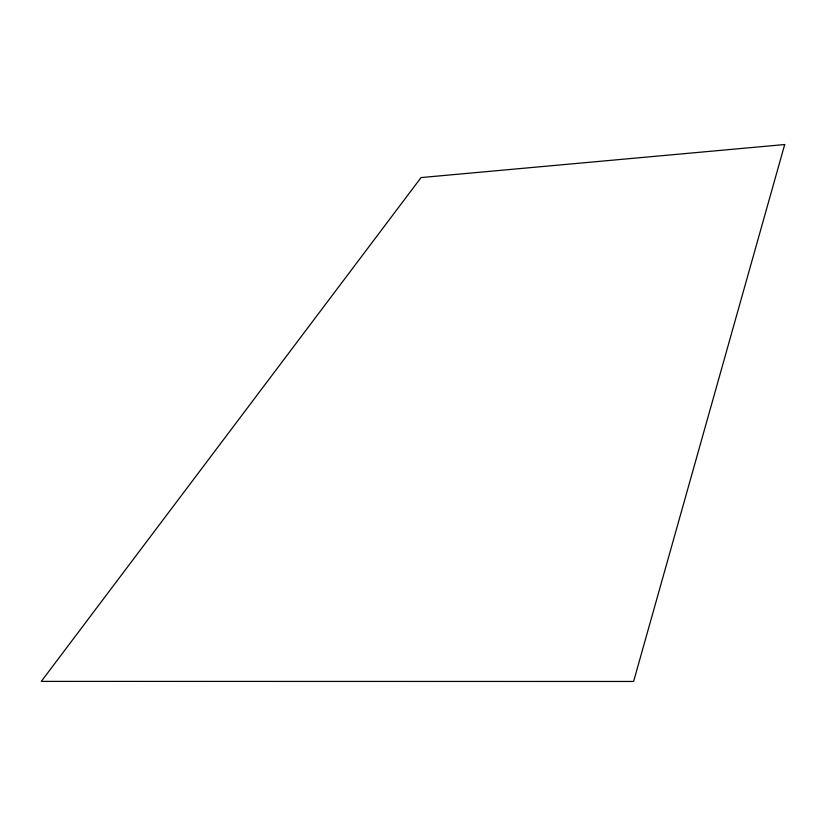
<?xml version="1.0" encoding="UTF-8"?>
<svg xmlns="http://www.w3.org/2000/svg" width="826" height="826" viewBox="0 0 826 826"><rect width="100%" height="100%" fill="white"/><g stroke="black" fill="none" stroke-linecap="round" stroke-linejoin="round"><path stroke-width="1.24" d="M784.7 144.54L633.604 681.46L41.3 681.388L421.064 177.569L784.7 144.54"/></g></svg>
